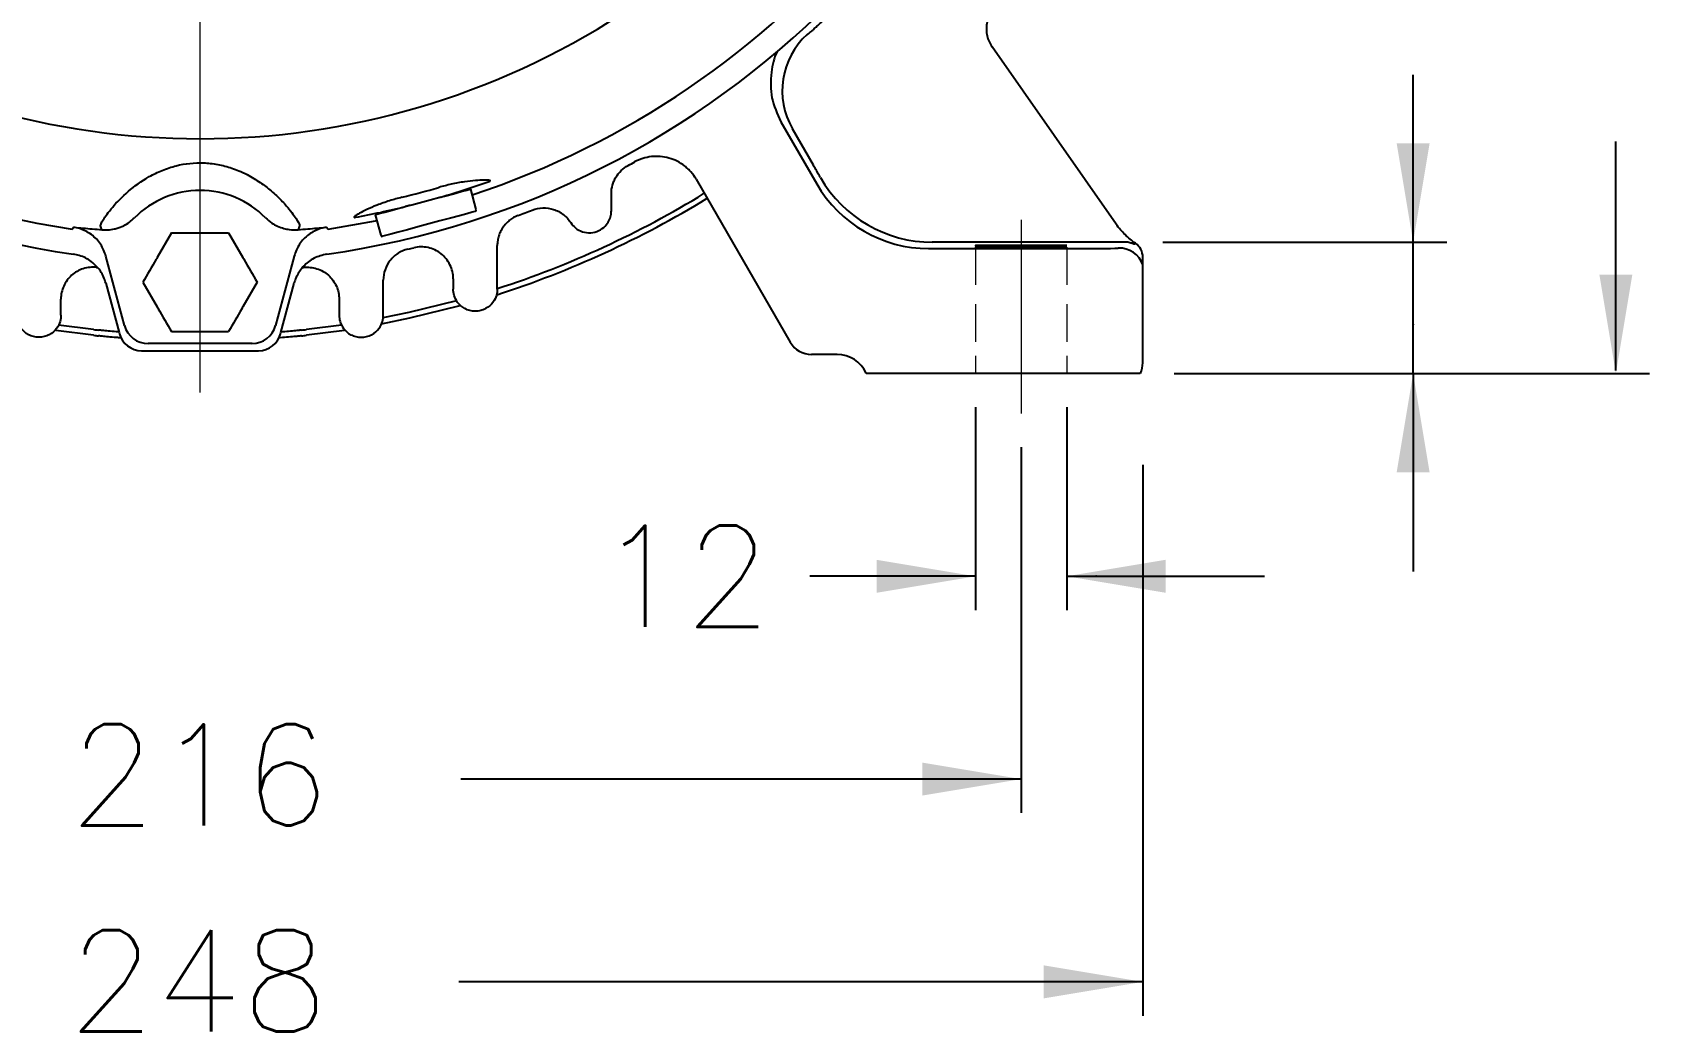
# Model space of a CAD drawing. Header units: millimetres. Extents: x -420 to 0, y 0 to 297.
# Drawn here: x -299.96 to -252.1, y 128.83 to 158.39 of the extents above; entities that cross this region are included whole.
import ezdxf
from ezdxf.enums import TextEntityAlignment as Align

# ---------------------------------------------------------------- set-up
doc = ezdxf.new("R2010")
doc.units = ezdxf.units.MM
doc.header["$MEASUREMENT"] = 0
doc.linetypes.add('DASHDOT', pattern=[25.4, 12.7, -6.35, 0, -6.35])
doc.linetypes.add('DASHED', pattern=[19.05, 12.7, -6.35])
for name, color, linetype, lineweight in [('CC', 3, 'Continuous', 25), ('LC', 2, 'DASHDOT', 13), ('TT', 7, 'DASHED', 13)]:
    doc.layers.add(name, color=color, linetype=linetype, lineweight=lineweight)
doc.layers.add('COTAS', color=1, linetype='Continuous')
doc.layers.add('DEFLE', color=3, linetype='Continuous')
doc.styles.add('ROMANS', font='romans.shx', dxfattribs={"height": 2.5})

# ---------------------------------------------------------------- blocks, each defined once
blk = doc.blocks.new('CATPA')
at = {"layer": 'CC', "linetype": 'Continuous'}
for p, q in [((181.301, 436.188), (177.627, 441.435)), ((171.375, 439.221), (172.436, 437.382)), ((172.339, 437.935), (171.717, 439.012)), ((168.866, 437.522), (171.653, 432.696)), ((172.435, 437.767), (172.43, 437.776)), ((161.109, 436.937), (161.417, 437.02)), ((161.308, 436.991), (161.173, 436.954)), ((161.417, 437.02), (161.691, 437.093)), ((161.691, 437.093), (161.917, 437.154)), ((161.917, 437.154), (162.081, 437.198)), ((162.081, 437.198), (162.175, 437.223)), ((162.175, 437.223), (162.196, 437.229)), ((162.359, 436.62), (162.196, 437.229)), ((166.358, 436.588), (166.358, 437.094)), ((159.486, 436.502), (159.65, 436.546)), ((159.65, 436.546), (159.875, 436.607)), ((159.875, 436.607), (160.149, 436.68)), ((160.149, 436.68), (160.458, 436.763)), ((160.458, 436.763), (160.783, 436.85)), ((160.783, 436.85), (161.109, 436.937)), ((162.238, 436.541), (162.085, 436.5)), ((162.317, 436.562), (162.238, 436.541)), ((162.327, 436.565), (162.317, 436.562)), ((150.399, 436.046), (150.444, 436.099)), ((151.283, 436.026), (151.238, 436.146)), ((157.133, 436.146), (157.088, 436.026)), ((157.927, 436.099), (157.973, 436.046)), ((157.973, 436.046), (159.376, 436.294)), ((159.371, 436.471), (159.392, 436.477)), ((159.371, 436.471), (159.534, 435.863)), ((159.376, 436.294), (159.416, 436.303)), ((159.392, 436.477), (159.486, 436.502)), ((160.63, 436.11), (160.322, 436.028)), ((160.958, 436.198), (160.63, 436.11)), ((161.286, 436.286), (160.958, 436.198)), ((161.594, 436.368), (161.286, 436.286)), ((161.866, 436.441), (161.594, 436.368)), ((162.085, 436.5), (161.866, 436.441)), ((153.341, 435.936), (152.919, 435.204)), ((155.03, 435.936), (155.452, 435.204)), ((159.599, 435.834), (159.589, 435.831)), ((159.678, 435.855), (159.599, 435.834)), ((159.831, 435.896), (159.678, 435.855)), ((160.05, 435.955), (159.831, 435.896)), ((160.322, 436.028), (160.05, 435.955)), ((162.983, 434.267), (162.983, 435.56)), ((181.2, 435.657), (175.857, 435.657)), ((151.953, 433.19), (151.402, 435.246)), ((156.969, 435.246), (156.418, 433.19)), ((175.749, 435.469), (180.056, 435.469)), ((182.086, 432.088), (182.086, 435.216)), ((151.4, 434.449), (151.793, 432.981)), ((152.497, 434.473), (152.919, 433.742)), ((155.874, 434.473), (155.452, 433.742)), ((156.578, 432.981), (156.972, 434.449)), ((159.608, 433.495), (159.608, 434.532)), ((161.678, 434.575), (161.678, 434.267)), ((150.068, 433.495), (150.068, 433.972)), ((158.303, 433.972), (158.303, 433.495)), ((151.793, 432.981), (151.802, 432.948)), ((156.57, 432.948), (156.578, 432.981)), ((152.453, 432.448), (152.487, 432.448)), ((152.487, 432.448), (155.884, 432.448)), ((155.724, 432.657), (152.648, 432.657)), ((155.884, 432.448), (155.918, 432.448)), ((173.041, 432.336), (172.277, 432.336)), ((174.452, 431.773), (173.905, 431.773)), ((174.911, 431.773), (174.452, 431.773)), ((180.056, 431.773), (174.911, 431.773)), ((182.013, 431.773), (181.606, 431.773))]:
    blk.add_line(p, q, dxfattribs=at)
for centre, radius, start, end in [((154.186, 461.473), 26.438, 188.1522, 261.8478), ((154.186, 461.473), 25.708, 188.4713, 261.5287), ((154.186, 461.473), 26.438, 278.1522, 351.8478), ((154.186, 461.473), 25.708, 288.2613, 351.5287), ((154.186, 461.637), 22.919, 237.0526, 302.9811), ((173.666, 440.137), 2.25, 132.3995, 209.9887), ((154.186, 461.473), 26.739, 298.2833, 298.7528), ((175.857, 439.482), 3.825, 210.0026, 269.9974), ((154.186, 434.473), 2.717, 44.4654, 135.5346), ((154.186, 461.473), 25.206, 283.7184, 286.2816), ((154.186, 461.473), 25.497, 286.2213, 289.6151), ((154.186, 461.473), 25.497, 280.3849, 283.7787), ((162.316, 436.608), 0.045, 285, 15), ((154.186, 461.473), 26.739, 290.6047, 291.5634), ((159.577, 435.875), 0.045, 195, 285), ((154.186, 461.473), 26.739, 283.2974, 283.681), ((181.398, 434.757), 0.725, 18.3918, 92.952), ((154.186, 461.473), 26.739, 263.4193, 263.4986), ((154.186, 461.473), 26.739, 276.5007, 276.5807)]:
    blk.add_arc(centre, radius, start, end, dxfattribs=at)
for centre, major_axis, ratio, start_param, end_param in [((172.337, 437.935), (-0.13, 0.225), 0.007558, 3.922627, 4.708025), ((172.155, 438.244), (-0.39, 0.675), 0.007558, 3.145956, 3.922627), ((175.749, 439.295), (1.913, 3.313), 0.999936, 2.618016, 3.665169), ((157.634, 411.259), (25.985, 25.865), 0.013302, 0.355872, 0.359156), ((181.591, 435.216), (0.35, 0.35), 0.999924, 5.497825, 6.466852), ((180.056, 435.481), (1.305, 0), 0.008727, 4.712389, 6.274459), ((152.648, 433.377), (0.571, -0.438), 0.998914, 4.058942, 5.365836), ((155.723, 433.377), (0.571, 0.438), 0.998914, 4.058942, 5.365836), ((152.454, 433.123), (-0.411, -0.536), 0.999033, 5.629154, 6.937216), ((155.917, 433.123), (0.411, -0.536), 0.999033, 5.629154, 6.937216), ((172.277, 433.056), (-0.36, -0.624), 0.999949, 5.759609, 6.806762), ((173.041, 431.391), (-0.786, -0.524), 0.999876, 2.985826, 4.124344), ((174.553, 432.088), (-0.599, -0.399), 0.999876, 6.127419, 6.147981), ((181.366, 432.088), (0.509, -0.509), 0.999924, 0.332596, 0.78536)]:
    blk.add_ellipse(centre, major_axis=major_axis, ratio=ratio, start_param=start_param, end_param=end_param, dxfattribs=at)
for centre in [(178.486, 435.56), (178.486, 435.511)]:
    blk.add_ellipse(centre, major_axis=(1.35, 0), ratio=0.008727, dxfattribs=at)
for points, knots in [([(172.149, 441.798), (172.151, 441.797), (172.168, 441.809), (172.217, 441.849), (172.237, 441.865), (172.284, 441.905), (172.31, 441.928), (172.371, 441.981), (172.405, 442.011), (172.478, 442.077), (172.517, 442.113), (172.6, 442.19), (172.645, 442.232), (172.739, 442.32), (172.787, 442.366), (172.837, 442.414)], [0, 0, 0, 0, 0.25, 0.25, 0.375, 0.375, 0.5, 0.5, 0.625, 0.625, 0.75, 0.75, 0.875, 0.875, 1, 1, 1, 1]), ([(177.832, 442.732), (177.783, 442.695), (177.739, 442.654), (177.658, 442.565), (177.622, 442.515), (177.56, 442.412), (177.534, 442.357), (177.493, 442.244), (177.477, 442.185), (177.458, 442.066), (177.455, 442.006), (177.459, 441.885), (177.467, 441.824), (177.507, 441.648), (177.557, 441.535), (177.627, 441.435)], [0, 0, 0, 0, 0.125, 0.125, 0.25, 0.25, 0.375, 0.375, 0.5, 0.5, 0.625, 0.625, 0.75, 0.75, 1, 1, 1, 1]), ([(171.265, 441.293), (171.165, 441.112), (171.074, 440.638), (171.056, 439.918), (171.268, 439.453), (171.375, 439.221)], [0.0594271, 0.0594271, 0.0594271, 0.0594271, 0.3346384, 0.6673159, 1, 1, 1, 1]), ([(151.238, 436.146), (151.241, 436.162), (151.245, 436.192), (151.312, 436.312), (151.426, 436.48), (151.639, 436.752), (152.019, 437.151), (152.555, 437.544), (153.06, 437.79), (153.592, 437.968), (154.087, 438.022), (154.571, 437.987), (154.926, 437.92), (155.289, 437.796), (155.64, 437.632), (155.971, 437.431), (156.312, 437.167), (156.599, 436.895), (156.822, 436.641), (156.978, 436.435), (157.109, 436.233), (157.124, 436.18), (157.133, 436.146)], [0, 0, 0, 0, 0.0471658, 0.0943259, 0.1405793, 0.1868223, 0.2723199, 0.3521973, 0.3935034, 0.4347882, 0.5094166, 0.527634, 0.5681641, 0.6087125, 0.6353393, 0.6802344, 0.7251496, 0.7748942, 0.8246582, 0.871035, 0.9174218, 1, 1, 1, 1]), ([(168.866, 437.522), (168.822, 437.599), (168.772, 437.669), (168.686, 437.767), (168.656, 437.799), (168.593, 437.858), (168.559, 437.887), (168.456, 437.967), (168.383, 438.014), (168.227, 438.092), (168.145, 438.124), (167.978, 438.171), (167.892, 438.186), (167.762, 438.197), (167.718, 438.198), (167.63, 438.197), (167.587, 438.194), (167.458, 438.179), (167.373, 438.161), (167.205, 438.108), (167.125, 438.073), (167.048, 438.031)], [0, 0, 0, 0, 0.125, 0.125, 0.1875, 0.1875, 0.25, 0.25, 0.375, 0.375, 0.5, 0.5, 0.625, 0.625, 0.6875, 0.6875, 0.75, 0.75, 0.875, 0.875, 1, 1, 1, 1]), ([(162.752, 437.458), (162.753, 437.459), (162.756, 437.46), (162.765, 437.465), (162.785, 437.481), (162.755, 437.495), (162.598, 437.498), (162.346, 437.486), (162.014, 437.449), (161.636, 437.382), (161.376, 437.311), (161.252, 437.278)], [0, 0, 0, 0, 0.004011, 0.011714, 0.051295, 0.229414, 0.389678, 0.542354, 0.696391, 0.855621, 1, 1, 1, 1]), ([(166.358, 437.094), (166.358, 437.18), (166.37, 437.264), (166.403, 437.386), (166.418, 437.427), (166.451, 437.505), (166.47, 437.542), (166.535, 437.651), (166.589, 437.719), (166.711, 437.836), (166.78, 437.886), (166.855, 437.926)], [0, 0, 0, 0, 0.25, 0.25, 0.375, 0.375, 0.5, 0.5, 0.75, 0.75, 1, 1, 1, 1]), ([(162.745, 437.455), (162.745, 437.456), (162.746, 437.456), (162.748, 437.457), (162.75, 437.457), (162.751, 437.458), (162.752, 437.458)], [0, 0, 0, 0, 0.099361, 0.257967, 0.433755, 1, 1, 1, 1]), ([(160.163, 436.986), (160.039, 436.953), (159.779, 436.884), (159.418, 436.754), (159.112, 436.619), (158.888, 436.504), (158.753, 436.422), (158.734, 436.396), (158.76, 436.392), (158.77, 436.392), (158.773, 436.392), (158.774, 436.392)], [0, 0, 0, 0, 0.144379, 0.303609, 0.457646, 0.610322, 0.770586, 0.948705, 0.988286, 0.995989, 1, 1, 1, 1]), ([(160.396, 436.746), (160.379, 436.742), (160.329, 436.728), (160.287, 436.717), (160.258, 436.71)], [0, 0, 0, 0, 0.322329, 1, 1, 1, 1]), ([(164.013, 436.606), (164.115, 436.646), (164.221, 436.668), (164.44, 436.675), (164.547, 436.66), (164.703, 436.609), (164.753, 436.588), (164.849, 436.538), (164.895, 436.508), (165.024, 436.408), (165.097, 436.329), (165.156, 436.236)], [0, 0, 0, 0, 0.25, 0.25, 0.5, 0.5, 0.625, 0.625, 0.75, 0.75, 1, 1, 1, 1]), ([(165.156, 436.236), (165.191, 436.182), (165.237, 436.128), (165.353, 436.034), (165.424, 435.994), (165.579, 435.943), (165.665, 435.931), (165.832, 435.943), (165.914, 435.965), (166.059, 436.034), (166.121, 436.08), (166.221, 436.182), (166.259, 436.238), (166.315, 436.347), (166.333, 436.4), (166.354, 436.5), (166.358, 436.546), (166.358, 436.588)], [0, 0, 0, 0, 0.125, 0.125, 0.25, 0.25, 0.375, 0.375, 0.5, 0.5, 0.625, 0.625, 0.75, 0.75, 0.875, 0.875, 1, 1, 1, 1]), ([(150.444, 436.099), (150.445, 436.099), (150.538, 436.091), (150.785, 436.069), (151.091, 436.042), (151.283, 436.026)], [0, 0, 0, 0, 0.002576, 0.372308, 1, 1, 1, 1]), ([(151.402, 435.246), (151.357, 435.368), (151.265, 435.614), (150.981, 435.899), (150.69, 436.051), (150.503, 436.088), (150.444, 436.099)], [0, 0, 0, 0, 0.28737, 0.577295, 0.867688, 1, 1, 1, 1]), ([(151.283, 436.026), (151.341, 436.023), (151.456, 436.018), (151.604, 436.039), (151.686, 436.058), (151.703, 436.063)], [0, 0, 0, 0, 0.440525, 0.883566, 1, 1, 1, 1]), ([(151.703, 436.063), (151.78, 436.087), (151.983, 436.15), (152.146, 436.29), (152.247, 436.376)], [0, 0, 0, 0, 0.380621, 1, 1, 1, 1]), ([(156.125, 436.376), (156.184, 436.321), (156.341, 436.177), (156.543, 436.106), (156.669, 436.063)], [0, 0, 0, 0, 0.380769, 1, 1, 1, 1]), ([(156.669, 436.063), (156.72, 436.051), (156.868, 436.019), (157.001, 436.023), (157.088, 436.026)], [0, 0, 0, 0, 0.349933, 1, 1, 1, 1]), ([(157.927, 436.099), (157.868, 436.088), (157.681, 436.051), (157.39, 435.899), (157.107, 435.614), (157.015, 435.368), (156.969, 435.246)], [0, 0, 0, 0, 0.132312, 0.422705, 0.71263, 1, 1, 1, 1]), ([(157.088, 436.026), (157.28, 436.042), (157.586, 436.069), (157.833, 436.091), (157.926, 436.099), (157.927, 436.099)], [0, 0, 0, 0, 0.627692, 0.997424, 1, 1, 1, 1]), ([(158.774, 436.392), (158.775, 436.392), (158.776, 436.393), (158.777, 436.393), (158.78, 436.393), (158.781, 436.393), (158.781, 436.393), (158.782, 436.394)], [0, 0, 0, 0, 0.060407, 0.686524, 0.815695, 0.92548, 1, 1, 1, 1]), ([(163.595, 436.445), (163.505, 436.411), (163.423, 436.364), (163.31, 436.276), (163.274, 436.244), (163.209, 436.175), (163.179, 436.138), (163.125, 436.06), (163.1, 436.018), (163.058, 435.932), (163.041, 435.888), (163.012, 435.798), (163.001, 435.751), (162.987, 435.656), (162.983, 435.608), (162.983, 435.56)], [0, 0, 0, 0, 0.25, 0.25, 0.375, 0.375, 0.5, 0.5, 0.625, 0.625, 0.75, 0.75, 0.875, 0.875, 1, 1, 1, 1]), ([(153.341, 435.936), (153.545, 435.936), (153.823, 435.936), (154.109, 435.936), (154.186, 435.936)], [0, 0, 0, 0, 0.731366, 1, 1, 1, 1]), ([(154.186, 435.936), (154.398, 435.936), (154.684, 435.936), (154.959, 435.936), (155.03, 435.936)], [0, 0, 0, 0, 0.7424491, 1, 1, 1, 1]), ([(181.84, 435.595), (181.838, 435.593), (181.833, 435.594), (181.812, 435.601), (181.797, 435.608), (181.748, 435.627), (181.715, 435.639), (181.651, 435.653), (181.628, 435.657), (181.581, 435.66), (181.558, 435.661), (181.54, 435.66)], [0, 0, 0, 0, 0.25, 0.25, 0.5, 0.5, 0.75, 0.75, 0.875, 0.875, 1, 1, 1, 1]), ([(151.161, 434.903), (151.098, 434.968), (150.943, 435.126), (150.683, 435.255), (150.496, 435.291), (150.437, 435.303)], [0, 0, 0, 0, 0.3204385, 0.7857, 1, 1, 1, 1]), ([(152.919, 435.204), (152.909, 435.187), (152.767, 434.94), (152.627, 434.698), (152.497, 434.473)], [0, 0, 0, 0, 0.070215, 1, 1, 1, 1]), ([(155.452, 435.204), (155.462, 435.187), (155.605, 434.94), (155.744, 434.698), (155.874, 434.473)], [0, 0, 0, 0, 0.070215, 1, 1, 1, 1]), ([(157.935, 435.303), (157.806, 435.271), (157.55, 435.209), (157.322, 435.03), (157.223, 434.918), (157.21, 434.903)], [0, 0, 0, 0, 0.466151, 0.932316, 1, 1, 1, 1]), ([(160.336, 435.451), (160.232, 435.427), (160.135, 435.386), (159.956, 435.272), (159.878, 435.201), (159.746, 435.035), (159.696, 434.943), (159.626, 434.742), (159.608, 434.638), (159.608, 434.532)], [0, 0, 0, 0, 0.25, 0.25, 0.5, 0.5, 0.75, 0.75, 1, 1, 1, 1]), ([(161.678, 434.575), (161.678, 434.647), (161.67, 434.717), (161.638, 434.856), (161.614, 434.924), (161.552, 435.052), (161.514, 435.112), (161.424, 435.224), (161.373, 435.273), (161.262, 435.361), (161.2, 435.399), (161.072, 435.46), (161.004, 435.483), (160.864, 435.513), (160.793, 435.52), (160.651, 435.519), (160.58, 435.51), (160.51, 435.493)], [0, 0, 0, 0, 0.125, 0.125, 0.25, 0.25, 0.375, 0.375, 0.5, 0.5, 0.625, 0.625, 0.75, 0.75, 0.875, 0.875, 1, 1, 1, 1]), ([(151.121, 434.91), (151.055, 434.918), (150.989, 434.919), (150.857, 434.906), (150.791, 434.893), (150.664, 434.853), (150.604, 434.826), (150.488, 434.76), (150.434, 434.721), (150.335, 434.633), (150.29, 434.584), (150.211, 434.476), (150.178, 434.419), (150.124, 434.298), (150.103, 434.234), (150.075, 434.105), (150.068, 434.039), (150.068, 433.972)], [0, 0, 0, 0, 0.125, 0.125, 0.25, 0.25, 0.375, 0.375, 0.5, 0.5, 0.625, 0.625, 0.75, 0.75, 0.875, 0.875, 1, 1, 1, 1]), ([(151.4, 434.449), (151.354, 434.573), (151.295, 434.737), (151.187, 434.871), (151.161, 434.903)], [0, 0, 0, 0, 0.76057, 1, 1, 1, 1]), ([(157.21, 434.903), (157.144, 434.812), (157.041, 434.672), (156.99, 434.506), (156.972, 434.449)], [0, 0, 0, 0, 0.650286, 1, 1, 1, 1]), ([(157.25, 434.91), (157.317, 434.918), (157.383, 434.919), (157.514, 434.906), (157.581, 434.893), (157.707, 434.853), (157.767, 434.826), (157.883, 434.76), (157.938, 434.721), (158.036, 434.633), (158.081, 434.584), (158.16, 434.476), (158.193, 434.419), (158.248, 434.298), (158.268, 434.234), (158.296, 434.105), (158.303, 434.039), (158.303, 433.972)], [0, 0, 0, 0, 0.125, 0.125, 0.25, 0.25, 0.375, 0.375, 0.5, 0.5, 0.625, 0.625, 0.75, 0.75, 0.875, 0.875, 1, 1, 1, 1]), ([(162.983, 434.267), (162.983, 434.212), (162.977, 434.151), (162.938, 434.017), (162.905, 433.945), (162.8, 433.806), (162.728, 433.739), (162.593, 433.667), (162.543, 433.648), (162.439, 433.621), (162.385, 433.614), (162.276, 433.614), (162.222, 433.621), (162.118, 433.648), (162.069, 433.667), (161.933, 433.739), (161.861, 433.806), (161.756, 433.945), (161.724, 434.017), (161.685, 434.151), (161.678, 434.212), (161.678, 434.267)], [0, 0, 0, 0, 0.125, 0.125, 0.25, 0.25, 0.375, 0.375, 0.4375, 0.4375, 0.5, 0.5, 0.5625, 0.5625, 0.625, 0.625, 0.75, 0.75, 0.875, 0.875, 1, 1, 1, 1]), ([(152.919, 433.742), (152.929, 433.724), (153.072, 433.478), (153.211, 433.236), (153.341, 433.011)], [0, 0, 0, 0, 0.070215, 1, 1, 1, 1]), ([(155.452, 433.742), (155.442, 433.724), (155.3, 433.478), (155.16, 433.236), (155.03, 433.011)], [0, 0, 0, 0, 0.070215, 1, 1, 1, 1]), ([(150.068, 433.495), (150.068, 433.441), (150.062, 433.379), (150.023, 433.246), (149.99, 433.173), (149.885, 433.034), (149.813, 432.968), (149.678, 432.895), (149.628, 432.876), (149.524, 432.85), (149.47, 432.843), (149.361, 432.843), (149.307, 432.85), (149.203, 432.876), (149.154, 432.895), (149.018, 432.968), (148.946, 433.034), (148.841, 433.173), (148.809, 433.246), (148.77, 433.379), (148.763, 433.441), (148.763, 433.495)], [0, 0, 0, 0, 0.125, 0.125, 0.25, 0.25, 0.375, 0.375, 0.4375, 0.4375, 0.5, 0.5, 0.5625, 0.5625, 0.625, 0.625, 0.75, 0.75, 0.875, 0.875, 1, 1, 1, 1]), ([(158.303, 433.495), (158.303, 433.441), (158.31, 433.379), (158.349, 433.246), (158.381, 433.173), (158.486, 433.034), (158.558, 432.968), (158.694, 432.895), (158.743, 432.876), (158.847, 432.85), (158.901, 432.843), (159.01, 432.843), (159.064, 432.85), (159.168, 432.876), (159.218, 432.895), (159.353, 432.968), (159.425, 433.034), (159.53, 433.173), (159.563, 433.246), (159.602, 433.379), (159.608, 433.441), (159.608, 433.495)], [0, 0, 0, 0, 0.125, 0.125, 0.25, 0.25, 0.375, 0.375, 0.4375, 0.4375, 0.5, 0.5, 0.5625, 0.5625, 0.625, 0.625, 0.75, 0.75, 0.875, 0.875, 1, 1, 1, 1]), ([(153.341, 433.011), (153.545, 433.011), (153.823, 433.011), (154.109, 433.011), (154.186, 433.011)], [0, 0, 0, 0, 0.731366, 1, 1, 1, 1]), ([(154.186, 433.011), (154.398, 433.011), (154.684, 433.011), (154.959, 433.011), (155.03, 433.011)], [0, 0, 0, 0, 0.742449, 1, 1, 1, 1]), ([(181.606, 431.773), (181.604, 431.773), (181.593, 431.773), (181.561, 431.773), (181.548, 431.773), (181.518, 431.773), (181.5, 431.773), (181.44, 431.773), (181.392, 431.773), (181.279, 431.773), (181.214, 431.773), (181.071, 431.773), (180.994, 431.773), (180.868, 431.773), (180.824, 431.773), (180.735, 431.773), (180.69, 431.773), (180.551, 431.773), (180.455, 431.773), (180.257, 431.773), (180.157, 431.773), (180.056, 431.773)], [0, 0, 0, 0, 0.125, 0.125, 0.1875, 0.1875, 0.25, 0.25, 0.375, 0.375, 0.5, 0.5, 0.625, 0.625, 0.6875, 0.6875, 0.75, 0.75, 0.875, 0.875, 1, 1, 1, 1])]:
    blk.add_open_spline(points, degree=3, knots=knots, dxfattribs=at)
for points in [[(181.871, 435.624), (181.759, 435.7), (181.553, 435.872), (181.379, 436.077), (181.301, 436.188)], [(181.54, 435.66), (181.432, 435.659), (181.318, 435.658), (181.2, 435.657)]]:
    blk.add_open_spline(points, degree=3, dxfattribs=at)
at = {"layer": 'COTAS'}
for p, q in [((190.086, 435.682), (190.086, 440.61)), ((196.086, 431.865), (196.086, 438.64)), ((182.679, 435.657), (191.086, 435.657)), ((190.086, 431.773), (190.086, 435.657)), ((183.013, 431.773), (197.086, 431.773)), ((183.013, 431.773), (190.94, 431.773)), ((190.086, 431.773), (190.086, 425.916)), ((177.136, 430.773), (177.136, 424.773)), ((179.836, 430.773), (179.836, 424.773)), ((178.486, 429.591), (178.486, 418.773)), ((182.086, 429.067), (182.086, 412.773)), ((177.136, 425.773), (172.231, 425.773)), ((179.836, 425.773), (185.692, 425.773)), ((178.486, 419.773), (161.907, 419.773)), ((182.086, 413.773), (161.849, 413.773))]:
    blk.add_line(p, q, dxfattribs=at)
for p in [(190.086, 433.221), (180.709, 425.773)]:
    blk.add_point(p, dxfattribs=at)
for points in [[(189.598, 438.585), (190.574, 438.585), (190.086, 435.657)], [(195.598, 434.701), (196.574, 434.701), (196.086, 431.773)], [(189.598, 428.845), (190.574, 428.845), (190.086, 431.773)], [(174.207, 426.261), (174.207, 425.285), (177.136, 425.773)], [(182.764, 426.261), (182.764, 425.285), (179.836, 425.773)], [(175.557, 420.261), (175.557, 419.285), (178.486, 419.773)], [(179.157, 414.261), (179.157, 413.285), (182.086, 413.773)]]:
    blk.add_solid(points, dxfattribs=at)
at = {"layer": 'DEFLE', "linetype": 'Continuous'}
for p, q in [((161.776, 433.925), (160.364, 433.574)), ((161.878, 433.778), (160.384, 433.406)), ((151.036, 433.072), (150.001, 433.206)), ((158.374, 433.207), (157.336, 433.072)), ((160.384, 433.406), (159.55, 433.234)), ((160.364, 433.574), (159.598, 433.415)), ((151.036, 432.902), (149.914, 433.048)), ((158.463, 433.049), (157.336, 432.902))]:
    blk.add_line(p, q, dxfattribs=at)
for radius, start, end in [(28.575, 287.9312, 301.4808), (28.744, 287.7842, 301.4722), (28.575, 263.6711, 263.9633), (28.744, 263.7084, 263.9989), (28.575, 276.0367, 276.3289), (28.744, 276.0011, 276.2916)]:
    blk.add_arc((154.186, 461.473), radius, start, end, dxfattribs=at)
for points, knots in [([(151.788, 432.999), (151.761, 433.001), (151.645, 433.011), (151.466, 433.028), (151.286, 433.045), (151.196, 433.055), (151.185, 433.056), (151.181, 433.057)], [0, 0, 0, 0, 0.080682, 0.338905, 0.597029, 0.854236, 1, 1, 1, 1]), ([(151.848, 432.825), (151.8, 432.829), (151.664, 432.84), (151.465, 432.858), (151.287, 432.876), (151.196, 432.885), (151.185, 432.886), (151.181, 432.887)], [0.0089921, 0.0089921, 0.0089921, 0.0089921, 0.1400082, 0.3815507, 0.6230039, 0.8636045, 1, 1, 1, 1]), ([(157.191, 432.887), (157.18, 432.886), (157.158, 432.883), (157.017, 432.869), (156.814, 432.849), (156.635, 432.834), (156.535, 432.826), (156.523, 432.825)], [0, 0, 0, 0, 0.2331779, 0.4663321, 0.7001752, 0.9351272, 0.967332, 0.967332, 0.967332, 0.967332]), ([(157.191, 433.057), (157.18, 433.055), (157.158, 433.053), (157.017, 433.039), (156.822, 433.019), (156.66, 433.006), (156.583, 432.999)], [0, 0, 0, 0, 0.255597, 0.511164, 0.767499, 1, 1, 1, 1])]:
    blk.add_open_spline(points, degree=3, knots=knots, dxfattribs=at)
at = {"layer": 'LC'}
blk.add_line((154.186, 431.207), (154.186, 504.408), dxfattribs=at)
at = {"layer": 'LC', "ltscale": 4.5}
blk.add_line((178.486, 436.323), (178.486, 430.591), dxfattribs=at)
at = {"layer": 'TT', "ltscale": 0.5}
for p, q in [((177.136, 435.511), (177.136, 434.393)), ((179.836, 435.511), (179.836, 434.393)), ((177.136, 433.824), (177.136, 432.708)), ((179.836, 433.824), (179.836, 432.708)), ((177.136, 432.299), (177.136, 431.773)), ((179.836, 432.299), (179.836, 431.773))]:
    blk.add_line(p, q, dxfattribs=at)

msp = doc.modelspace()

# ---------------------------------------------------------------- block references
msp.add_blockref('CATPA', (-449.186, -283.473))

# ---------------------------------------------------------------- texts
at = {"layer": 'COTAS', "style": 'ROMANS'}
msp.add_text('12', height=3, dxfattribs=at).set_placement((-278.094, 142.3), align=Align.MIDDLE_RIGHT)
for s, p in [('216', (-295.018, 136.424)), ('248', (-295.056, 130.328))]:
    msp.add_text(s, height=3, dxfattribs=at).set_placement(p, align=Align.MIDDLE)

doc.saveas('drawing.dxf')
